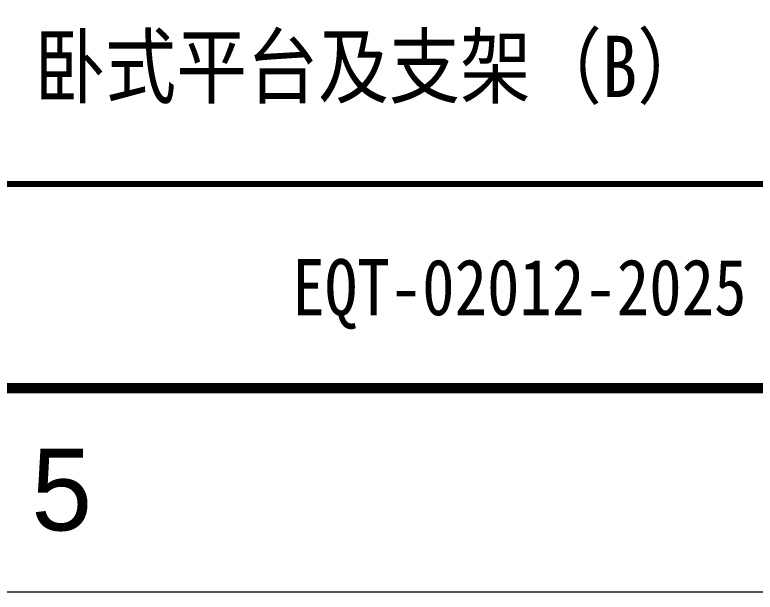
# Model space of a CAD drawing. Extents: x 148 to 221443, y -36682 to 6758.
# Drawn here: x 52185 to 52911, y -22570 to -22004 of the extents above; entities that cross this region are included whole.
import ezdxf
from ezdxf.enums import TextEntityAlignment as Align

# ---------------------------------------------------------------- set-up
doc = ezdxf.new("R2010")
doc.units = 0
doc.header["$LTSCALE"] = 10
doc.header["$MEASUREMENT"] = 0
doc.layers.add('2（细实线）', color=3, linetype='Continuous', lineweight=20)
doc.layers.add('图框层', color=7, linetype='Continuous', lineweight=15)
doc.styles.add('HZ', font='ROMS.SHX', dxfattribs={"width": 0.75, "bigfont": 'GBCBIG.SHX'})
doc.styles.add('tkhz2', font='')
doc.styles.get('tkhz2').set_extended_font_data('SimSun')

# ---------------------------------------------------------------- blocks, each defined once
blk = doc.blocks.new('a2')
at = {"layer": '图框层', "ltscale": 10}
blk.add_lwpolyline([(15311.086, 10126.742), (15905.086, 10126.742), (15905.086, 9706.742), (15311.086, 9706.742)], close=True, dxfattribs=at)
at = {"layer": '图框层', "ltscale": 10, "const_width": 0.5}
blk.add_lwpolyline([(15336.086, 10116.742), (15895.086, 10116.742), (15895.086, 9716.742), (15336.086, 9716.742)], close=True, dxfattribs=at)
at = {"style": 'HZ'}
blk.add_text('5', height=4, dxfattribs=at).set_placement((15755.336, 9711.742), align=Align.MIDDLE)

msp = doc.modelspace()

# ---------------------------------------------------------------- linework, layer by layer
at = {"layer": '图框层', "const_width": 6}
msp.add_lwpolyline([(51426.4069, -22369.9971), (55026.4069, -22369.9971), (55026.4069, -21689.9971), (51426.4069, -21689.9971)], close=True, dxfattribs=at)
msp.add_lwpolyline([(51426.4069, -22169.9971), (55026.4069, -22169.9971)], dxfattribs=at)

# ---------------------------------------------------------------- block references
at = {"layer": '2（细实线）', "xscale": 20, "yscale": 20, "zscale": 20}
msp.add_blockref('a2', (-262875.3202, -216704.8402), dxfattribs=at)

# ---------------------------------------------------------------- texts
at = {"layer": '图框层', "style": 'tkhz2', "width": 0.85}
msp.add_text('EQT-02012-2025', height=55, dxfattribs=at).set_placement((52680.1671, -22298.5188), align=Align.CENTER)
msp.add_attdef('卧式平台及支架（B）', text='', height=60, dxfattribs=at).set_placement((52534.8482, -22084.6403), align=Align.CENTER)

doc.saveas('drawing.dxf')
